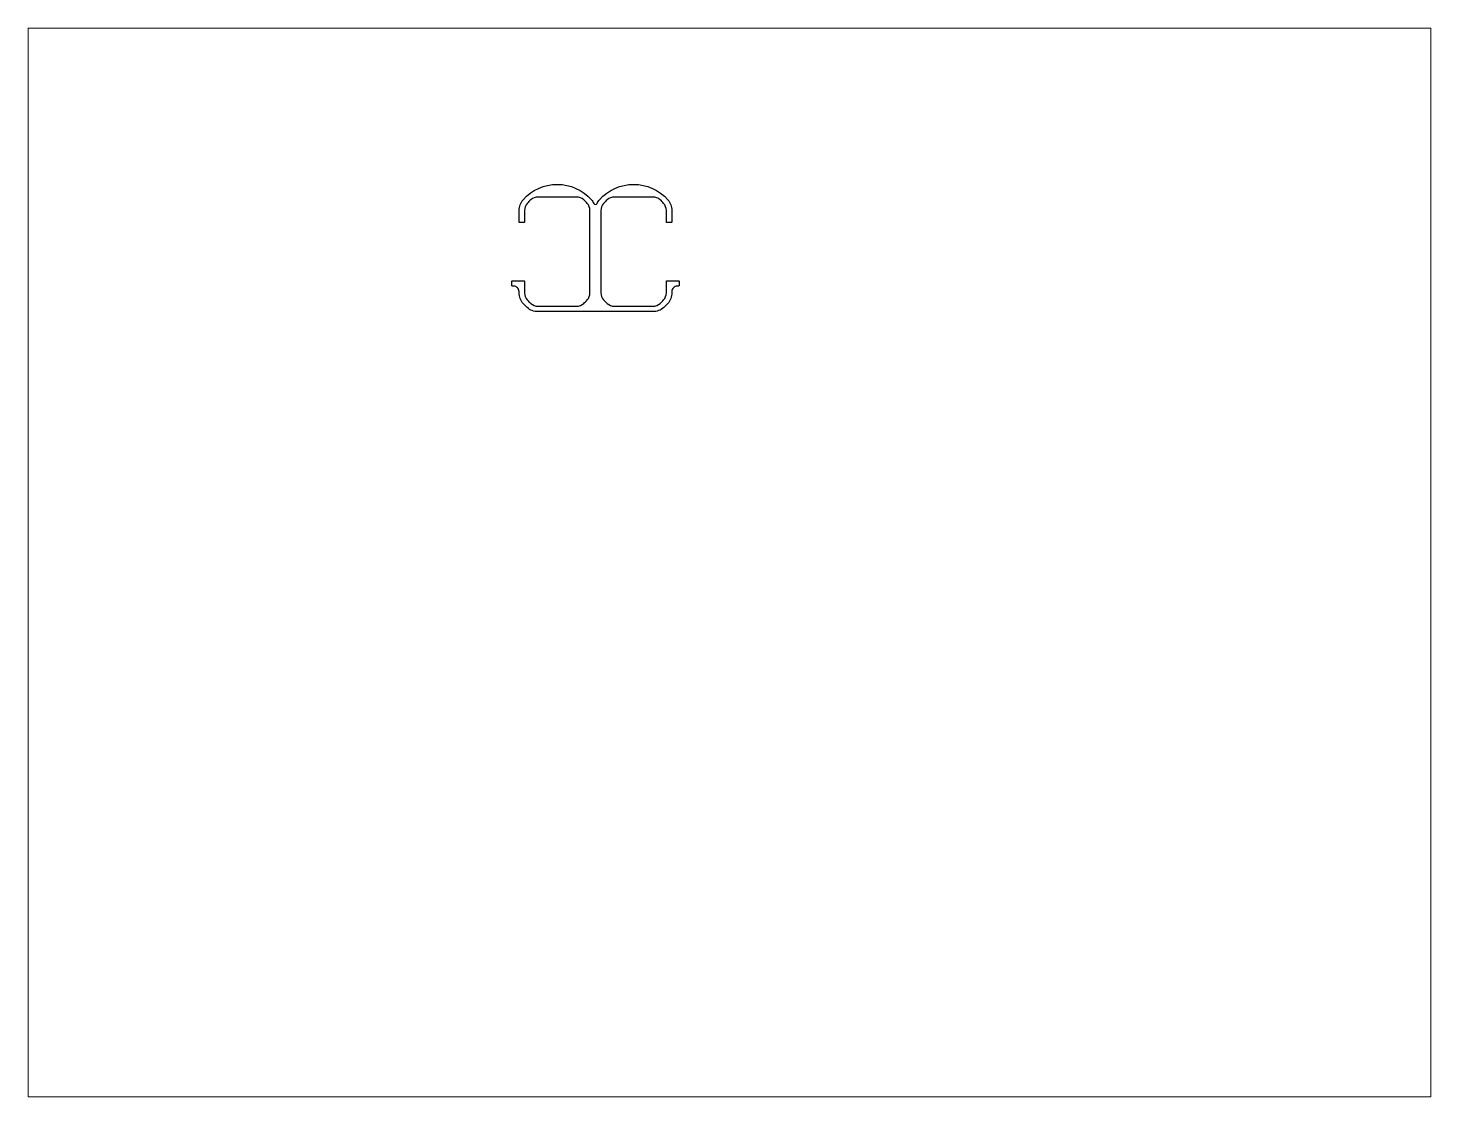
# Paper-space layout 'Layout1' of a CAD drawing. Extents: x 27 to 240, y 20 to 183.
# The model-space entities are those that its viewports show. They can reach past a viewport. Long polylines and large blocks are cut down to what shows.
import ezdxf

# ---------------------------------------------------------------- set-up
doc = ezdxf.new("R2010")
doc.units = 0
doc.header["$LTSCALE"] = 15
doc.layers.get('0').update_dxf_attribs({"linetype": 'CONTINUOUS'})

msp = doc.modelspace()

# ---------------------------------------------------------------- linework, layer by layer
at = {"ltscale": 0.05}
msp.add_lwpolyline([(130.65, 207.57, -0.414214), (130.85, 207.77), (133.95, 207.77, -0.414214), (134.15, 207.57), (134.15, 204.48, 0.182676), (134.9, 202.49, 0.031342), (135.88, 201.52, 0.182676), (137.86, 200.77), (148.44, 200.77, 0.182676), (150.43, 201.52, 0.031342), (151.4, 202.49, 0.182676), (152.15, 204.48), (152.15, 227.06, 0.182676), (151.4, 229.05, 0.031342), (150.43, 230.02, 0.182676), (148.44, 230.77), (137.86, 230.77, 0.182676), (135.88, 230.02, 0.031342), (134.9, 229.05, 0.182676), (134.15, 227.06), (134.15, 223.97, -0.414214), (133.95, 223.77), (132.85, 223.77, -0.414214), (132.65, 223.97), (132.65, 227.06, -0.182676), (133.78, 230.04, -0.451416), (152.53, 230.04, -0.068032), (153.2, 229.02, 0.626789), (154.1, 229.02, -0.068032), (154.78, 230.04, -0.451416), (173.53, 230.04, -0.182676), (174.65, 227.06), (174.65, 223.97, -0.414214), (174.45, 223.77), (173.35, 223.77, -0.414214), (173.15, 223.97), (173.15, 227.06, 0.182676), (172.4, 229.05, 0.031342), (171.43, 230.02, 0.182676), (169.44, 230.77), (158.86, 230.77, 0.182676), (156.88, 230.02, 0.031342), (155.9, 229.05, 0.182676), (155.15, 227.06), (155.15, 204.48, 0.182676), (155.9, 202.49, 0.031342), (156.88, 201.52, 0.182676), (158.86, 200.77), (169.44, 200.77, 0.182676), (171.43, 201.52, 0.031342), (172.4, 202.49, 0.182676), (173.15, 204.48), (173.15, 207.57, -0.414214), (173.35, 207.77), (176.45, 207.77, -0.414214), (176.65, 207.57), (176.65, 206.47, -0.414214), (176.45, 206.27), (176.15, 206.27, 0.414214), (174.65, 204.77), (174.65, 204.48, -0.182676), (173.53, 201.5, -0.031342), (172.42, 200.39, -0.182676), (169.44, 199.27), (137.86, 199.27, -0.182676), (134.88, 200.39, -0.031342), (133.78, 201.5, -0.182676), (132.65, 204.48), (132.65, 204.77, 0.414214), (131.15, 206.27), (130.85, 206.27, -0.414214), (130.65, 206.47)], format="xyb", close=True, dxfattribs=at)

psp = doc.layouts.get("Layout1")

# ---------------------------------------------------------------- viewports
at = {"layer": '0', "color": 0, "linetype": 'BYBLOCK', "ltscale": 0.05}
psp.add_viewport(center=(133.35, 101.6), size=(213.36, 162.56), view_center_point=(190.51, 130.3), view_height=293.8955, dxfattribs=at)

doc.saveas('drawing.dxf')
